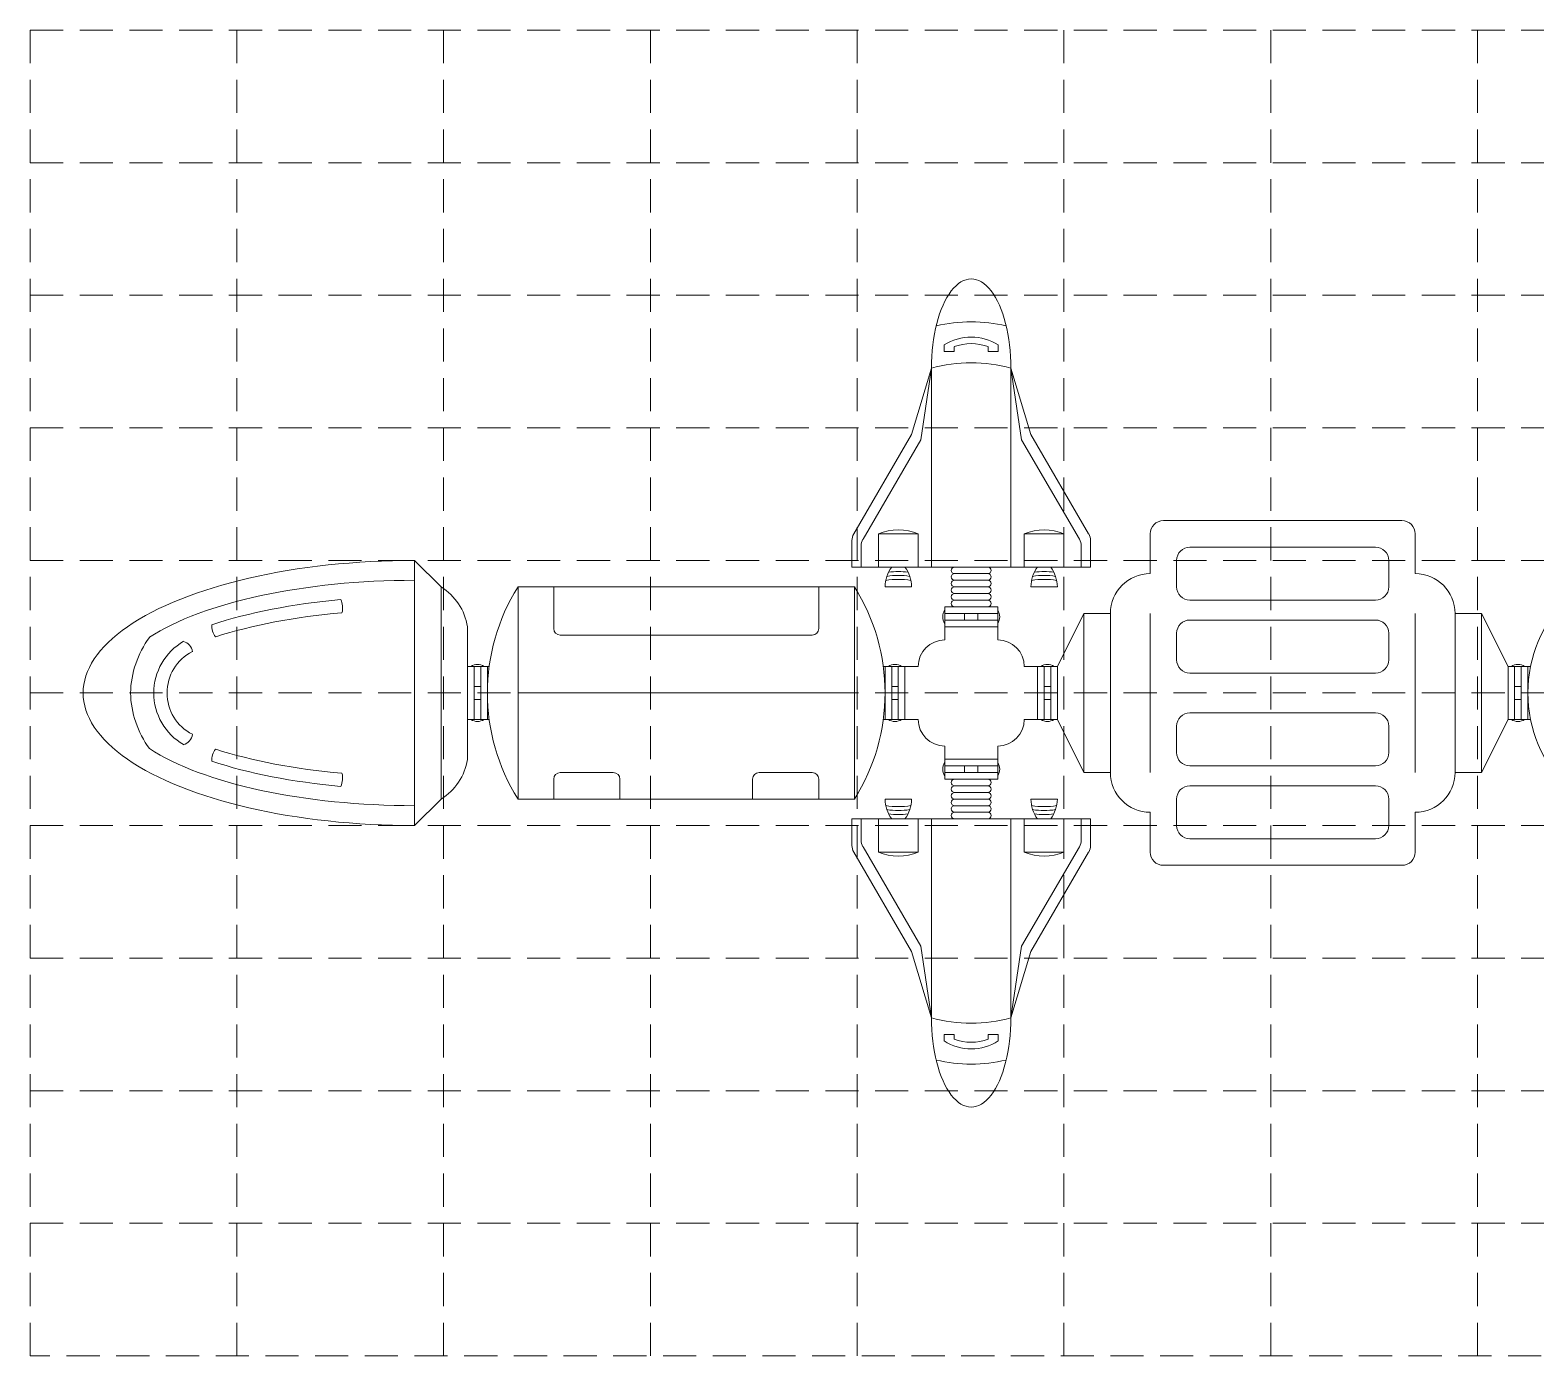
# Model space of a CAD drawing. Header units: millimetres. Extents: x -930 to 1410, y -250 to 750.
# Drawn here: x -930 to 206, y -250 to 750 of the extents above; entities that cross this region are included whole.
import ezdxf

# ---------------------------------------------------------------- set-up
doc = ezdxf.new("R2010")
doc.units = ezdxf.units.MM
doc.linetypes.add('DASHED', pattern=[0.75, 0.5, -0.25])
for name, color, linetype in [('C.Bridge', 178, 'Continuous'), ('D.Science', 178, 'Continuous'), ('E.Hydroponics', 189, 'Continuous'), ('E2.Hydroponics Outlines', 189, 'Continuous'), ('F.Hub', 7, 'Continuous'), ('L.Shuttles', 36, 'Continuous'), ('L1.Shuttle Outlines', 36, 'Continuous'), ('Z.Box', 7, 'Continuous')]:
    doc.layers.add(name, color=color, linetype=linetype)

msp = doc.modelspace()

# ---------------------------------------------------------------- linework, layer by layer
at = {"lineweight": 13}
for p, q in [((-232.5, 344.6), (-207.5, 344.6)), ((-232.5, 339.6), (-207.5, 339.6)), ((-232.5, 334.6), (-207.5, 334.6)), ((-232.5, 329.6), (-207.5, 329.6)), ((-232.5, 324.6), (-207.5, 324.6)), ((-232.5, 319.6), (-207.5, 319.6)), ((-215, 309.6), (-225, 309.6)), ((-200, 289.6), (-200, 309.6)), ((-200, 304.6), (-240, 304.6)), ((-240, 304.6), (-240, 299.6)), ((-240, 299.6), (-200, 299.6)), ((-240, 299.6), (-240, 289.6)), ((-200, 299.6), (-200, 304.6)), ((-600, 229.6), (-600, 269.6)), ((-600, 269.6), (-595, 269.6)), ((-595, 269.6), (-595, 229.6)), ((-585, 269.6), (-583.7, 269.6)), ((-285, 269.6), (-286.3, 269.6)), ((-270, 269.6), (-275, 269.6)), ((-275, 269.6), (-275, 229.6)), ((-270, 229.6), (-270, 269.6)), ((-270, 269.6), (-260, 269.6)), ((-170, 269.6), (-180, 269.6)), ((-170, 229.6), (-170, 269.6)), ((-170, 269.6), (-165, 269.6)), ((-165, 269.6), (-165, 229.6)), ((200, 269.6), (195, 269.6)), ((195, 269.6), (195, 229.6)), ((200, 249.6), (200, 269.6)), ((200, 269.6), (202, 269.6)), ((200, 229.6), (200, 269.6)), ((-590, 254.6), (-590, 244.6)), ((-280, 254.6), (-280, 244.6)), ((-160, 254.6), (-160, 244.6)), ((190, 254.6), (190, 244.6)), ((-595, 229.6), (-600, 229.6)), ((-585, 229.6), (-583.7, 229.6)), ((-285, 229.6), (-286.3, 229.6)), ((-275, 229.6), (-270, 229.6)), ((-270, 229.6), (-260, 229.6)), ((-170, 229.6), (-180, 229.6)), ((-165, 229.6), (-170, 229.6)), ((195, 229.6), (200, 229.6)), ((202, 229.6), (200, 229.6)), ((-240, 199.6), (-240, 209.6)), ((-200, 209.6), (-200, 189.6)), ((-240, 199.6), (-200, 199.6)), ((-240, 194.6), (-240, 199.6)), ((-200, 194.6), (-240, 194.6)), ((-200, 199.6), (-200, 194.6)), ((-215, 189.6), (-225, 189.6)), ((-232.5, 179.6), (-207.5, 179.6)), ((-232.5, 174.6), (-207.5, 174.6)), ((-232.5, 169.6), (-207.5, 169.6)), ((-232.5, 164.6), (-207.5, 164.6)), ((-232.5, 159.6), (-207.5, 159.6)), ((-232.5, 154.6), (-207.5, 154.6))]:
    msp.add_line(p, q, dxfattribs=at)
for points in [[(-200, 309.6), (-200, 314.6), (-240, 314.6), (-240, 309.6)], [(-240, 304.6), (-240, 309.6), (-225, 309.6), (-225, 304.6)], [(-200, 304.6), (-200, 309.6), (-215, 309.6), (-215, 304.6)], [(-595, 269.6), (-590, 269.6), (-590, 254.6), (-595, 254.6)], [(-590, 269.6), (-585, 269.6), (-585, 229.6), (-590, 229.6)], [(-280, 269.6), (-285, 269.6), (-285, 229.6), (-280, 229.6)], [(-275, 269.6), (-280, 269.6), (-280, 254.6), (-275, 254.6)], [(-165, 269.6), (-160, 269.6), (-160, 254.6), (-165, 254.6)], [(-160, 269.6), (-155, 269.6), (-155, 229.6), (-160, 229.6)], [(190, 269.6), (185, 269.6), (185, 229.6), (190, 229.6)], [(195, 269.6), (190, 269.6), (190, 254.6), (195, 254.6)], [(-595, 229.6), (-590, 229.6), (-590, 244.6), (-595, 244.6)], [(-275, 229.6), (-280, 229.6), (-280, 244.6), (-275, 244.6)], [(-165, 229.6), (-160, 229.6), (-160, 244.6), (-165, 244.6)], [(195, 229.6), (190, 229.6), (190, 244.6), (195, 244.6)], [(-240, 194.6), (-240, 189.6), (-225, 189.6), (-225, 194.6)], [(-200, 194.6), (-200, 189.6), (-215, 189.6), (-215, 194.6)], [(-200, 189.6), (-200, 184.6), (-240, 184.6), (-240, 189.6)]]:
    msp.add_lwpolyline(points, close=True, dxfattribs=at)
for points in [[(-240, 314.6), (-200, 314.6)], [(-585, 229.6), (-585, 269.6)], [(-285, 229.6), (-285, 269.6)], [(-155, 229.6), (-155, 269.6)], [(185, 229.6), (185, 269.6)], [(-240, 184.6), (-200, 184.6)]]:
    msp.add_lwpolyline(points, dxfattribs=at)
for centre, radius, start, end in [((-232.5, 342.1), 2.5, 90, 270), ((-207.5, 342.1), 2.5, 270, 90), ((-232.5, 337.1), 2.5, 90, 270), ((-232.5, 332.1), 2.5, 90, 270), ((-232.5, 327.1), 2.5, 90, 270), ((-207.5, 337.1), 2.5, 270, 90), ((-207.5, 332.1), 2.5, 270, 90), ((-207.5, 327.1), 2.5, 270, 90), ((-232.5, 322.1), 2.5, 90, 270), ((-232.5, 317.1), 2.5, 90, 270), ((-207.5, 322.1), 2.5, 270, 90), ((-207.5, 317.1), 2.5, 270, 90), ((-232.5, 307.1), 9.01, 146.3099, 213.6901), ((-207.5, 307.1), 9.01, 326.3099, 33.6901), ((-240, 269.6), 20, 90, 180), ((-200, 269.6), 20, 0, 90), ((-592.5, 262.1), 9.01, 56.3099, 123.6901), ((-277.5, 262.1), 9.01, 56.3099, 123.6901), ((-162.5, 262.1), 9.01, 56.3099, 123.6901), ((192.5, 262.1), 9.01, 56.3099, 123.6901), ((-592.5, 237.1), 9.01, 236.3099, 303.6901), ((-277.5, 237.1), 9.01, 236.3099, 303.6901), ((-240, 229.6), 20, 180, 270), ((-200, 229.6), 20, 270, 0), ((-162.5, 237.1), 9.01, 236.3099, 303.6901), ((192.5, 237.1), 9.01, 236.3099, 303.6901), ((-232.5, 192.1), 9.01, 146.3099, 213.6901), ((-207.5, 192.1), 9.01, 326.3099, 33.6901), ((-232.5, 182.1), 2.5, 90, 270), ((-207.5, 182.1), 2.5, 270, 90), ((-232.5, 177.1), 2.5, 90, 270), ((-232.5, 172.1), 2.5, 90, 270), ((-207.5, 177.1), 2.5, 270, 90), ((-207.5, 172.1), 2.5, 270, 90), ((-232.5, 167.1), 2.5, 90, 270), ((-232.5, 162.1), 2.5, 90, 270), ((-232.5, 157.1), 2.5, 90, 270), ((-207.5, 167.1), 2.5, 270, 90), ((-207.5, 162.1), 2.5, 270, 90), ((-207.5, 157.1), 2.5, 270, 90)]:
    msp.add_arc(centre, radius, start, end, dxfattribs=at)
at = {"layer": 'C.Bridge', "lineweight": 13}
for p, q in [((-640, 249.6), (-640, 349.6)), ((-640, 349.6), (-620, 329.6)), ((-620, 329.6), (-620, 169.6)), ((-600, 249.6), (-600, 299.6)), ((-640, 249.6), (-640, 149.6)), ((-600, 249.6), (-600, 199.6)), ((-640, 149.6), (-620, 169.6))]:
    msp.add_line(p, q, dxfattribs=at)
for centre, radius, start, end in [((-643.1, 292.5), 43.7, 9.2988, 58.0813), ((-779, 247.4), 75.3, 144.1087, 178.3488), ((-779, 251.8), 75.3, 181.6512, 215.8913), ((-643.1, 206.6), 43.7, 301.9187, 350.7012)]:
    msp.add_arc(centre, radius, start, end, dxfattribs=at)
at = {"layer": 'C.Bridge', "lineweight": 5}
for centre, radius, start, end in [((-707.9, 313.9), 13.7, 344.2118, 26.9509), ((-781.3, 299.8), 11.7, 173.7057, 221.8086), ((-791.7, 249.6), 45, 120, 180), ((-816.7, 279.7), 9.17, 6.4697, 74.1758), ((-791.7, 249.6), 35, 117.0027, 180), ((-791.7, 249.6), 45, 180, 240), ((-791.7, 249.6), 35, 180, 242.9973), ((-816.7, 219.4), 9.17, 285.8242, 353.5303), ((-781.3, 199.4), 11.7, 138.1914, 186.2943), ((-707.9, 185.3), 13.7, 333.0491, 15.7882)]:
    msp.add_arc(centre, radius, start, end, dxfattribs=at)
at = {"layer": 'C.Bridge', "lineweight": 13}
msp.add_ellipse((-640, 249.6), major_axis=(250, 0), ratio=0.4, start_param=1.570796, end_param=4.712389, dxfattribs=at)
at = {"layer": 'C.Bridge', "lineweight": 9}
msp.add_ellipse((-640, 249.6), major_axis=(230, 0), ratio=0.369565, start_param=1.570796, end_param=2.625118, dxfattribs=at)
at = {"layer": 'C.Bridge', "lineweight": 5}
for centre, start_param, end_param in [((-640, 237.6), 1.815504, 2.29785), ((-640, 227.6), 1.811166, 2.281087)]:
    msp.add_ellipse(centre, major_axis=(230, 0), ratio=0.369565, start_param=start_param, end_param=end_param, dxfattribs=at)
at = {"layer": 'C.Bridge', "lineweight": 9, "extrusion": (0, 0, -1)}
msp.add_ellipse((-640, 249.6), major_axis=(230, 0), ratio=0.369565, start_param=1.570796, end_param=2.625118, dxfattribs=at)
at = {"layer": 'C.Bridge', "lineweight": 5, "extrusion": (0, 0, -1)}
for centre, start_param, end_param in [((-640, 271.6), 1.811166, 2.281087), ((-640, 261.6), 1.815504, 2.29785)]:
    msp.add_ellipse(centre, major_axis=(230, 0), ratio=0.369565, start_param=start_param, end_param=end_param, dxfattribs=at)
at = {"layer": 'D.Science', "lineweight": 13}
for p, q in [((-561.9, 329.6), (-308.1, 329.6)), ((-561.9, 329.6), (-561.9, 169.6)), ((-308.1, 329.6), (-308.1, 169.6)), ((-561.9, 249.6), (-308.1, 249.6)), ((-561.9, 169.6), (-308.1, 169.6))]:
    msp.add_line(p, q, dxfattribs=at)
at = {"layer": 'D.Science', "lineweight": 9}
for p, q in [((-535, 298.2), (-535, 329.6)), ((-335, 298.2), (-335, 329.6)), ((-490, 293.2), (-530, 293.2)), ((-490, 293.2), (-380, 293.2)), ((-380, 293.2), (-340, 293.2)), ((-535, 184.6), (-535, 169.6)), ((-490, 189.6), (-530, 189.6)), ((-485, 169.6), (-485, 184.6)), ((-385, 169.6), (-385, 184.6)), ((-380, 189.6), (-340, 189.6)), ((-335, 184.6), (-335, 169.6))]:
    msp.add_line(p, q, dxfattribs=at)
at = {"layer": 'D.Science', "lineweight": 13}
for start, end in [(147.769, 212.231), (327.769, 32.231)]:
    msp.add_arc((-435, 249.6), 150, start, end, dxfattribs=at)
at = {"layer": 'D.Science', "lineweight": 9}
for centre, start, end in [((-530, 298.2), 180, 270), ((-340, 298.2), 270, 0), ((-530, 184.6), 90, 180), ((-490, 184.6), 0, 90), ((-380, 184.6), 90, 180), ((-340, 184.6), 0, 90)]:
    msp.add_arc(centre, 5, start, end, dxfattribs=at)
at = {"layer": 'E.Hydroponics', "lineweight": 9}
for p, q in [((-55, 359.6), (15, 359.6)), ((85, 359.6), (15, 359.6)), ((-65, 349.6), (-65, 329.6)), ((95, 349.6), (95, 329.6)), ((-55, 319.6), (15, 319.6)), ((85, 319.6), (15, 319.6)), ((-55, 304.6), (15, 304.6)), ((85, 304.6), (15, 304.6)), ((-65, 294.6), (-65, 274.6)), ((95, 294.6), (95, 274.6)), ((-55, 264.6), (15, 264.6)), ((85, 264.6), (15, 264.6)), ((-55, 234.6), (15, 234.6)), ((85, 234.6), (15, 234.6)), ((-65, 204.6), (-65, 224.6)), ((95, 204.6), (95, 224.6)), ((-55, 194.6), (15, 194.6)), ((85, 194.6), (15, 194.6)), ((-55, 179.6), (15, 179.6)), ((85, 179.6), (15, 179.6)), ((-65, 149.6), (-65, 169.6)), ((95, 149.6), (95, 169.6)), ((-55, 139.6), (15, 139.6)), ((85, 139.6), (15, 139.6))]:
    msp.add_line(p, q, dxfattribs=at)
at = {"layer": 'E.Hydroponics', "lineweight": 13}
for p, q in [((-135, 249.6), (-135, 309.6)), ((-115, 309.6), (-115, 189.6)), ((145, 309.6), (145, 189.6)), ((165, 249.6), (165, 309.6)), ((-135, 189.6), (-135, 249.6)), ((165, 189.6), (165, 249.6))]:
    msp.add_line(p, q, dxfattribs=at)
at = {"layer": 'E.Hydroponics', "lineweight": 5}
for p, q in [((-85, 309.6), (-85, 189.6)), ((115, 309.6), (115, 189.6))]:
    msp.add_line(p, q, dxfattribs=at)
at = {"layer": 'E.Hydroponics', "lineweight": 9}
for centre, start, end in [((-55, 349.6), 90, 180), ((85, 349.6), 0, 90), ((-55, 329.6), 180, 270), ((85, 329.6), 270, 0), ((-55, 294.6), 90, 180), ((85, 294.6), 0, 90), ((-55, 274.6), 180, 270), ((85, 274.6), 270, 0), ((-55, 224.6), 90, 180), ((85, 224.6), 0, 90), ((-55, 204.6), 180, 270), ((85, 204.6), 270, 0), ((-55, 169.6), 90, 180), ((85, 169.6), 0, 90), ((-55, 149.6), 180, 270), ((85, 149.6), 270, 0)]:
    msp.add_arc(centre, 10, start, end, dxfattribs=at)
at = {"layer": 'E2.Hydroponics Outlines', "lineweight": 13}
for p, q in [((-75, 379.6), (15, 379.6)), ((105, 379.6), (15, 379.6)), ((-85, 339.6), (-85, 369.6)), ((115, 339.6), (115, 369.6)), ((-135, 309.6), (-155, 269.6)), ((-135, 309.6), (-115, 309.6)), ((165, 309.6), (145, 309.6)), ((165, 309.6), (185, 269.6)), ((-135, 189.6), (-155, 229.6)), ((165, 189.6), (185, 229.6)), ((-115, 189.6), (-135, 189.6)), ((145, 189.6), (165, 189.6)), ((-85, 159.6), (-85, 129.6)), ((115, 159.6), (115, 129.6)), ((-75, 119.6), (15, 119.6)), ((105, 119.6), (15, 119.6))]:
    msp.add_line(p, q, dxfattribs=at)
for centre, radius, start, end in [((-75, 369.6), 10, 90, 180), ((105, 369.6), 10, 0, 90), ((-85, 309.6), 30, 90, 180), ((115, 309.6), 30, 0, 90), ((-85, 189.6), 30, 180, 270), ((115, 189.6), 30, 270, 0), ((-75, 129.6), 10, 180, 270), ((105, 129.6), 10, 270, 0)]:
    msp.add_arc(centre, radius, start, end, dxfattribs=at)
at = {"layer": 'F.Hub', "lineweight": 13}
msp.add_circle((300, 249.6), 100, dxfattribs=at)
at = {"layer": 'L.Shuttles', "lineweight": 9}
for p, q in [((-240.4, 507.1), (-240.4, 512.1)), ((-199.6, 507.1), (-199.6, 512.1)), ((-240.4, 507.1), (-232.9, 507.1)), ((-232.9, 507.1), (-232.9, 510.8)), ((-207.1, 507.1), (-207.1, 510.8)), ((-199.6, 507.1), (-207.1, 507.1)), ((-258, 440.5), (-250, 494.6)), ((-250, 344.6), (-250, 494.6)), ((-190, 344.6), (-190, 494.6)), ((-182, 440.5), (-190, 494.6)), ((-258, 440.5), (-301.6, 365.5)), ((-182, 440.5), (-138.4, 365.5)), ((-260, 369.6), (-290, 369.6)), ((-290, 369.6), (-290, 344.6)), ((-260, 344.6), (-260, 369.6)), ((-180, 344.6), (-180, 369.6)), ((-180, 369.6), (-150, 369.6)), ((-150, 369.6), (-150, 344.6)), ((-303, 344.6), (-303, 360.5)), ((-137, 344.6), (-137, 360.5)), ((-303, 154.6), (-303, 138.7)), ((-290, 129.6), (-290, 154.6)), ((-260, 154.6), (-260, 129.6)), ((-250, 154.6), (-250, 4.6)), ((-190, 154.6), (-190, 4.6)), ((-180, 154.6), (-180, 129.6)), ((-150, 129.6), (-150, 154.6)), ((-137, 154.6), (-137, 138.7)), ((-258, 58.7), (-301.6, 133.6)), ((-260, 129.6), (-290, 129.6)), ((-182, 58.7), (-138.4, 133.6)), ((-180, 129.6), (-150, 129.6)), ((-258, 58.7), (-250, 4.6)), ((-182, 58.7), (-190, 4.6)), ((-240.4, -7.9), (-240.4, -12.9)), ((-240.4, -7.9), (-232.9, -7.9)), ((-232.9, -7.9), (-232.9, -11.6)), ((-199.6, -7.9), (-207.1, -7.9)), ((-207.1, -7.9), (-207.1, -11.6)), ((-199.6, -7.9), (-199.6, -12.9))]:
    msp.add_line(p, q, dxfattribs=at)
for centre, radius, start, end in [((-220, 416.9), 112.7, 76.4288, 103.5712), ((-220, 480.4), 37.7, 57.2193, 122.7807), ((-220, 475.4), 37.7, 69.98, 110.02), ((-220, 386), 112.7, 74.5572, 105.4428), ((-293, 360.5), 10, 149.7947, 180), ((-275, 334.4), 38.3, 66.9396, 113.0604), ((-165, 334.4), 38.3, 66.9396, 113.0604), ((-147, 360.5), 10, 0, 30.2053), ((-275.1, 290.5), 50.7, 81.5969, 98.2486), ((-164.9, 290.5), 50.7, 81.7514, 98.4031), ((-275, 276.1), 59.2, 80.7945, 99.2055), ((-275, 288.5), 49.8, 79.9791, 100.0209), ((-165, 276.1), 59.2, 80.7945, 99.2055), ((-165, 288.5), 49.8, 79.9791, 100.0209), ((-275, 223.1), 59.2, 260.7945, 279.2055), ((-275, 210.7), 49.8, 259.9791, 280.0209), ((-165, 223.1), 59.2, 260.7945, 279.2055), ((-165, 210.7), 49.8, 259.9791, 280.0209), ((-275.1, 208.6), 50.7, 261.7514, 278.4031), ((-164.9, 208.6), 50.7, 261.5969, 278.2486), ((-293, 138.7), 10, 180, 210.2053), ((-147, 138.7), 10, 329.7947, 0), ((-275, 164.8), 38.3, 246.9396, 293.0604), ((-165, 164.8), 38.3, 246.9396, 293.0604), ((-220, 113.2), 112.7, 254.5572, 285.4428), ((-220, 18.8), 37.7, 237.2193, 302.7807), ((-220, 23.8), 37.7, 249.98, 290.02), ((-220, 82.3), 112.7, 256.4288, 283.5712)]:
    msp.add_arc(centre, radius, start, end, dxfattribs=at)
at = {"layer": 'L.Shuttles', "lineweight": 13}
msp.add_arc((-140, 364.6), 10, 0, 30.2053, dxfattribs=at)
at = {"layer": 'L1.Shuttle Outlines', "lineweight": 13}
for p, q in [((-250, 494.6), (-265, 444.6)), ((-190, 494.6), (-175, 444.6)), ((-265, 444.6), (-308.6, 369.6)), ((-175, 444.6), (-131.4, 369.6)), ((-310, 344.6), (-310, 364.6)), ((-130, 344.6), (-130, 364.6)), ((-220, 344.6), (-310, 344.6)), ((-220, 344.6), (-130, 344.6)), ((-220, 154.6), (-310, 154.6)), ((-310, 154.6), (-310, 134.6)), ((-220, 154.6), (-130, 154.6)), ((-130, 154.6), (-130, 134.6)), ((-265, 54.6), (-308.6, 129.6)), ((-175, 54.6), (-131.4, 129.6)), ((-250, 4.6), (-265, 54.6)), ((-190, 4.6), (-175, 54.6))]:
    msp.add_line(p, q, dxfattribs=at)
at = {"layer": 'L1.Shuttle Outlines', "lineweight": 9}
for p, q in [((-275, 329.6), (-285, 329.6)), ((-275, 329.6), (-265, 329.6)), ((-165, 329.6), (-175, 329.6)), ((-165, 329.6), (-155, 329.6)), ((-275, 169.6), (-285, 169.6)), ((-275, 169.6), (-265, 169.6)), ((-165, 169.6), (-175, 169.6)), ((-165, 169.6), (-155, 169.6))]:
    msp.add_line(p, q, dxfattribs=at)
at = {"layer": 'L1.Shuttle Outlines', "lineweight": 13}
for centre, start, end in [((-300, 364.6), 149.7947, 180), ((-300, 134.6), 180, 210.2053), ((-140, 134.6), 329.7947, 0)]:
    msp.add_arc(centre, 10, start, end, dxfattribs=at)
at = {"layer": 'L1.Shuttle Outlines', "lineweight": 9}
for centre, start, end in [((-258.8, 329.2), 144.0257, 179.1044), ((-291.2, 329.2), 0.8956, 35.9743), ((-148.8, 329.2), 144.0257, 179.1044), ((-181.2, 329.2), 0.8956, 35.9743), ((-258.8, 170), 180.8956, 215.9743), ((-291.2, 170), 324.0257, 359.1044), ((-148.8, 170), 180.8956, 215.9743), ((-181.2, 170), 324.0257, 359.1044)]:
    msp.add_arc(centre, 26.2, start, end, dxfattribs=at)
at = {"layer": 'L1.Shuttle Outlines', "lineweight": 13}
msp.add_ellipse((-220, 494.6), major_axis=(0, -67.3), ratio=0.445976, start_param=1.570796, end_param=4.712389, dxfattribs=at)
at = {"layer": 'L1.Shuttle Outlines', "lineweight": 13, "extrusion": (0, 0, -1)}
msp.add_ellipse((-220, 4.6), major_axis=(0, 67.3), ratio=0.445976, start_param=1.570796, end_param=4.712389, dxfattribs=at)
at = {"layer": 'Z.Box', "color": 254, "linetype": 'DASHED', "lineweight": 5, "ltscale": 50}
for p, q in [((-930, 749.6), (1410, 749.6)), ((-930, -250.4), (-930, 749.6)), ((-774, 749.6), (-774, -250.4)), ((-618, 749.6), (-618, -250.4)), ((-462, 749.6), (-462, -250.4)), ((-306, 749.6), (-306, -250.4)), ((-150, 749.6), (-150, -250.4)), ((6, 749.6), (6, -250.4)), ((162, 749.6), (162, -250.4)), ((-930, 649.6), (1410, 649.6)), ((-930, 549.6), (1410, 549.6)), ((-930, 449.6), (1410, 449.6)), ((-930, 349.6), (1410, 349.6)), ((-930, 249.6), (1410, 249.6)), ((-930, 149.6), (1410, 149.6)), ((-930, 49.6), (1410, 49.6)), ((-930, -50.4), (1410, -50.4)), ((-930, -150.4), (1410, -150.4)), ((1410, -250.4), (-930, -250.4))]:
    msp.add_line(p, q, dxfattribs=at)

doc.saveas('drawing.dxf')
